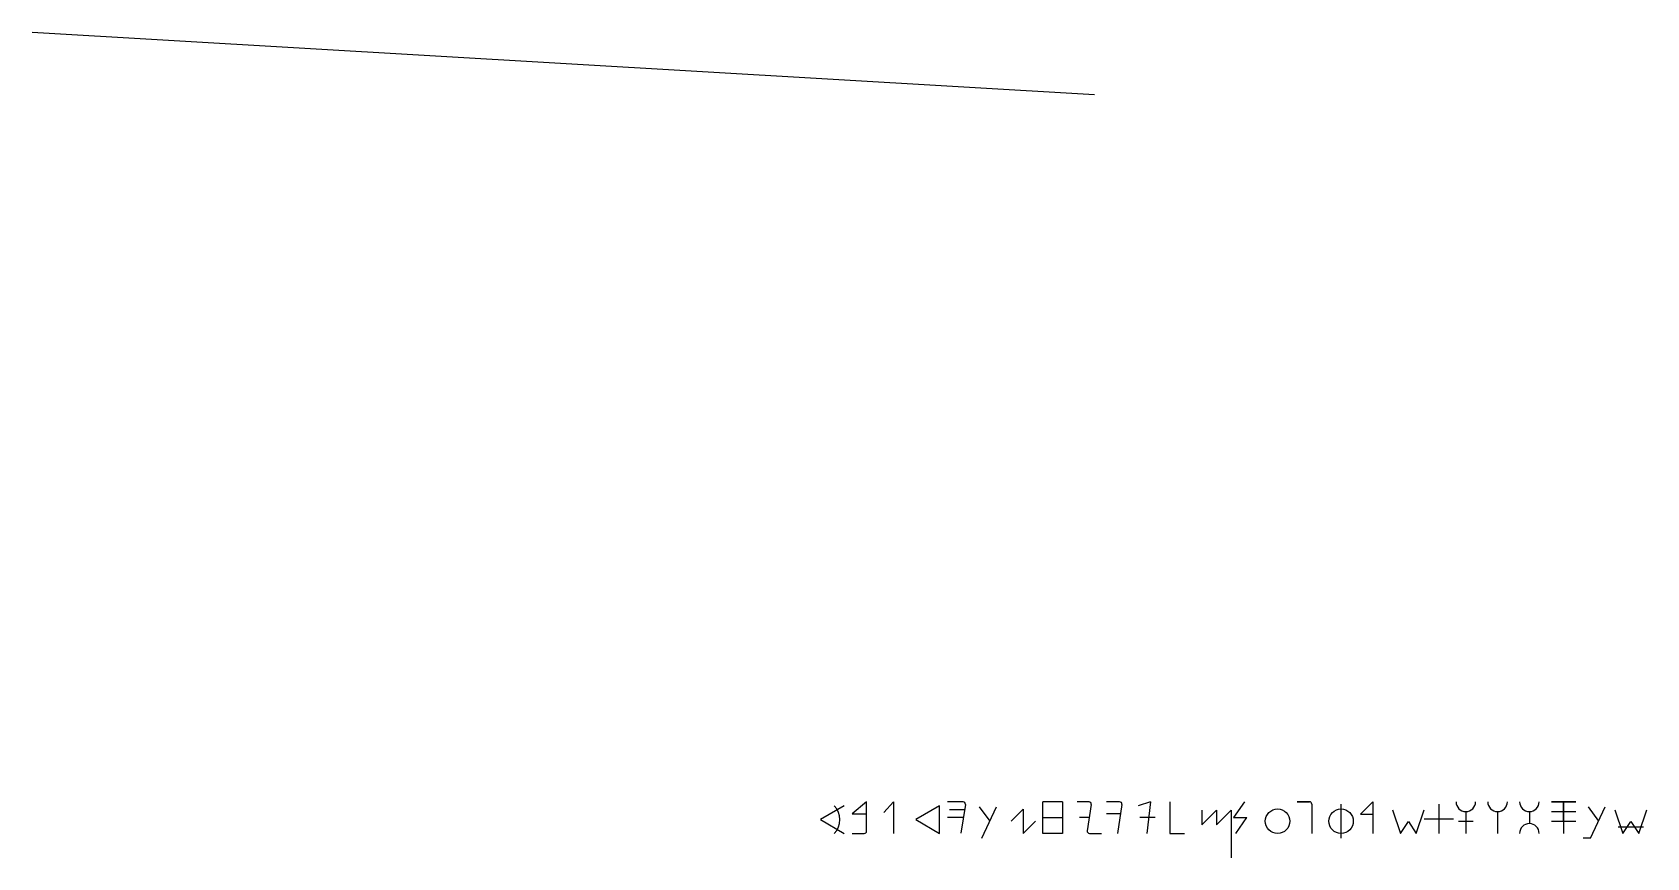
# Model space of a CAD drawing. Header units: millimetres. Extents: x 473 to 1134, y 226 to 564.
import ezdxf

# ---------------------------------------------------------------- set-up
doc = ezdxf.new("R2010")
doc.units = ezdxf.units.MM
doc.layers.add('Fenicio', color=30, linetype='Continuous')

msp = doc.modelspace()

# ---------------------------------------------------------------- linework, layer by layer
msp.add_line((473.48, 563.73), (907.88, 538.31))
at = {"layer": 'Fenicio'}
for p, q in [((814.7, 249.09), (808.8, 244.24)), ((814.7, 237.1), (814.7, 249.09)), ((821.8, 244.73), (825.74, 249.09)), ((825.74, 249.09), (825.74, 236.16)), ((854.2, 249.09), (847.8, 249.09)), ((854.8, 245.86), (848.61, 245.86)), ((855.13, 248.01), (853.31, 236.24)), ((860.8, 247.09), (865.07, 241.16)), ((861.8, 234.16), (867.83, 247.09)), ((878.8, 246.11), (873.8, 241.14)), ((878.8, 246.11), (878.8, 236.16)), ((886.8, 236.16), (886.8, 249.09)), ((894.8, 249.09), (886.8, 249.09)), ((894.8, 249.09), (894.8, 236.16)), ((905.7, 249.09), (900.8, 249.09)), ((906.63, 248.01), (904.96, 237.24)), ((918.2, 249.09), (912.8, 249.09)), ((919.13, 248.01), (917.3, 236.16)), ((930.85, 249.09), (925.8, 247.41)), ((930.85, 249.09), (929.35, 236.16)), ((938.8, 249.09), (938.8, 236.16)), ((951.8, 245.63), (951.8, 239.63)), ((951.8, 239.63), (957.8, 245.63)), ((957.8, 245.63), (957.8, 239.63)), ((957.8, 239.63), (963.8, 245.63)), ((963.8, 245.63), (963.8, 226.24)), ((969.3, 249.09), (964.8, 242.63)), ((990.8, 249.09), (995.86, 249.09)), ((995.86, 249.09), (990.8, 249.09)), ((996.8, 248.15), (996.8, 236.16)), ((1008.79, 234.16), (1008.8, 248.16)), ((1016.8, 244.09), (1021.8, 249.09)), ((1021.8, 249.09), (1021.8, 236.16)), ((1029.8, 245.86), (1033.05, 236.16)), ((1039.55, 236.16), (1042.8, 245.86)), ((1048.8, 248.16), (1048.8, 236.16)), ((1059.8, 245.09), (1059.8, 236.16)), ((1072.8, 245.09), (1072.8, 236.16)), ((1085.8, 245.09), (1085.8, 240.16)), ((1094.8, 249.09), (1104.8, 249.09)), ((1104.8, 249.09), (1094.8, 249.09)), ((1094.8, 245.13), (1104.8, 245.13)), ((1099.8, 249.09), (1099.8, 236.16)), ((1099.8, 241.16), (1099.8, 249.09)), ((1109.8, 247.09), (1114.07, 241.16)), ((1110.8, 234.16), (1116.83, 247.09)), ((1120.8, 245.86), (1124.05, 236.16)), ((1130.55, 236.16), (1133.8, 245.86)), ((808.8, 244.24), (814.7, 244.24)), ((854.3, 242.63), (847.8, 242.63)), ((878.8, 236.16), (883.8, 241.14)), ((886.8, 242.63), (894.8, 242.63)), ((905.8, 242.63), (901.8, 242.63)), ((918.55, 244.24), (912.8, 244.24)), ((932.72, 242.63), (926.47, 242.63)), ((964.8, 242.63), (970.3, 242.63)), ((965.8, 236.16), (970.3, 242.63)), ((1016.8, 244.09), (1021.8, 244.09)), ((1033.05, 236.16), (1036.3, 241.01)), ((1036.3, 241.01), (1039.55, 236.16)), ((1042.8, 242.16), (1054.8, 242.16)), ((1056.8, 241.16), (1062.8, 241.16)), ((1094.8, 241.16), (1104.8, 241.16)), ((1132.47, 238.66), (1122.12, 238.66)), ((1124.05, 236.16), (1127.3, 241.01)), ((1127.3, 241.01), (1130.55, 236.16)), ((808.8, 236.16), (813.76, 236.16)), ((894.8, 236.16), (886.8, 236.16)), ((905.89, 236.16), (910.8, 236.16)), ((938.8, 236.16), (944.8, 236.16)), ((1110.8, 234.16), (1107.8, 234.16))]:
    msp.add_line(p, q, dxfattribs=at)
msp.add_lwpolyline([(805.55, 247.42), (795.8, 241.79), (805.55, 236.16)], dxfattribs=at)
msp.add_lwpolyline([(834.8, 241.79), (844.55, 236.16), (844.55, 247.42)], close=True, dxfattribs=at)
for centre in [(982.8, 241.16), (1008.8, 241.16)]:
    msp.add_circle(centre, 5, dxfattribs=at)
for centre, radius, start, end in [((795.8, 241.79), 8, 315.27976, 44.72024), ((854.2, 248.15), 0.937, 351.20597, 90), ((905.7, 248.15), 0.937, 351.20602, 90), ((918.2, 248.15), 0.937, 351.20602, 90), ((995.86, 248.15), 0.937, 0, 90.00003), ((1059.8, 249.09), 4, 180, 0), ((1072.8, 249.09), 4, 180, 0), ((1085.8, 249.09), 4, 180, 0), ((1085.8, 236.16), 4, 359.99998, 179.99998), ((813.76, 237.1), 0.937, 270, 360), ((905.89, 237.1), 0.937, 171.20602, 270)]:
    msp.add_arc(centre, radius, start, end, dxfattribs=at)

doc.saveas('drawing.dxf')
